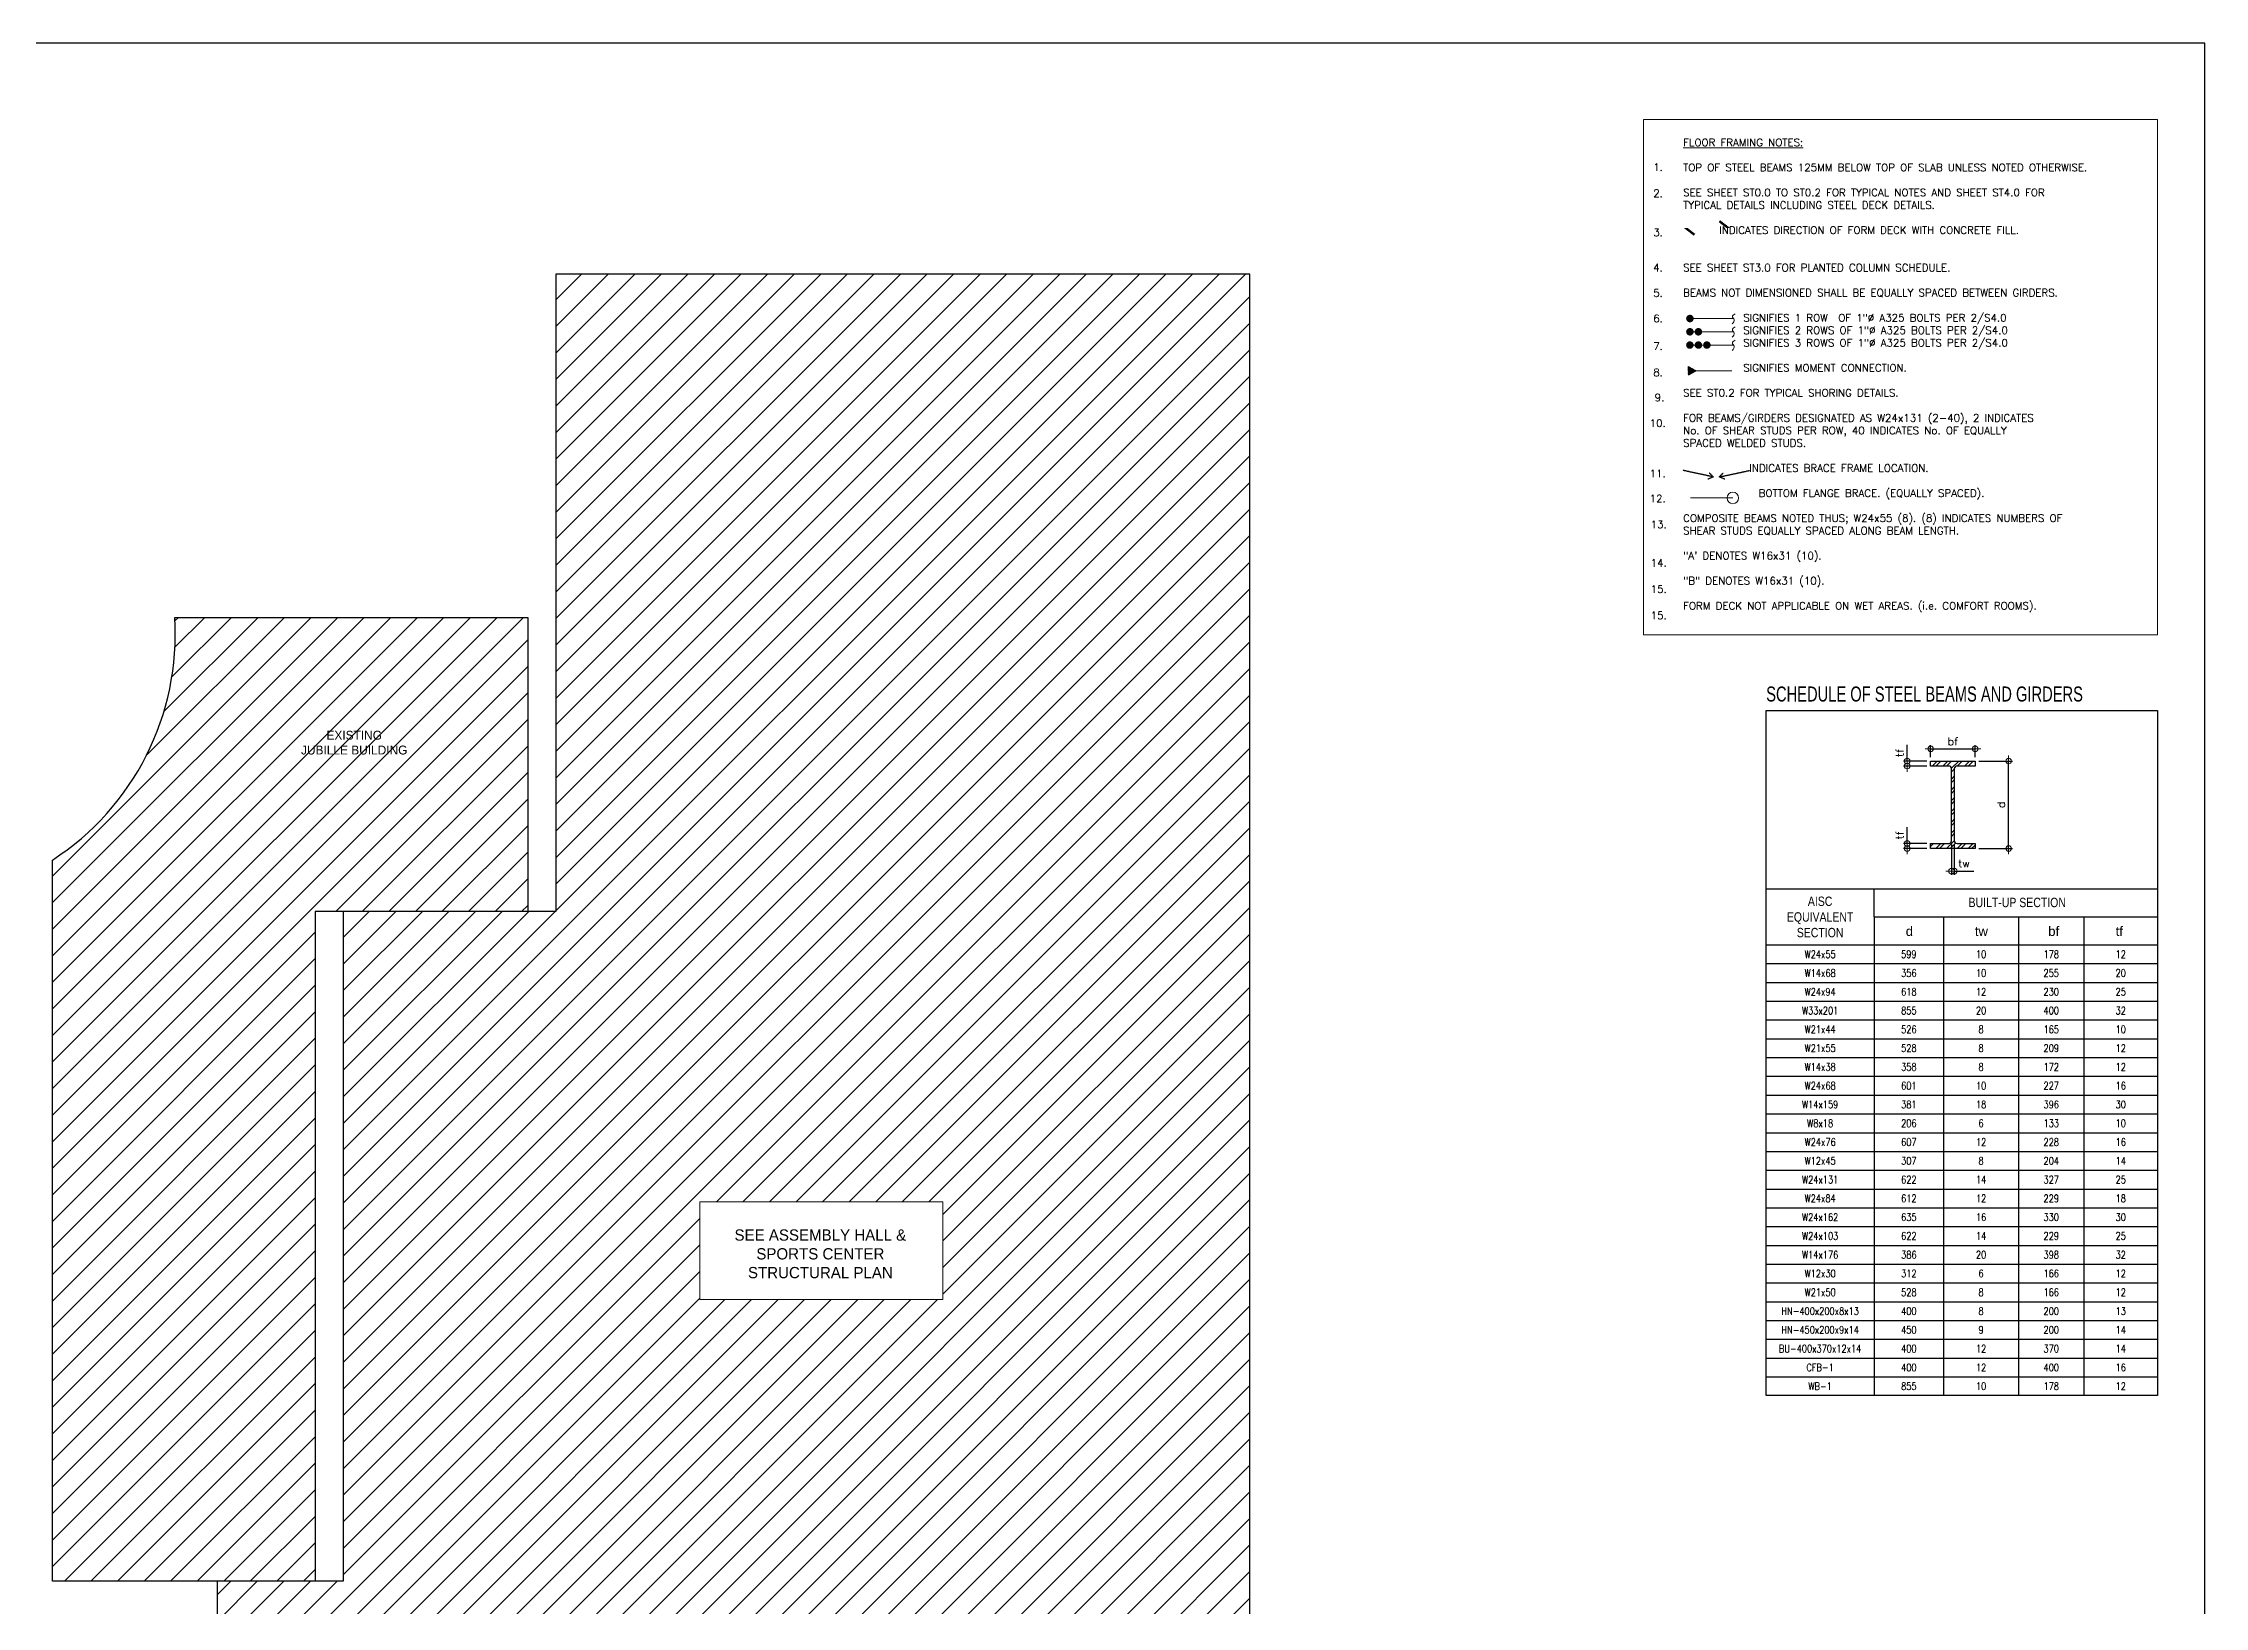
# Model space of a CAD drawing. Header units: millimetres. Extents: x 917308 to 1112116, y -16030 to 119854.
# Drawn here: x 997024 to 1112116, y 36602 to 119854 of the extents above; entities that cross this region are included whole.
import ezdxf
from ezdxf.enums import TextEntityAlignment as Align

# ---------------------------------------------------------------- set-up
doc = ezdxf.new("R2010")
doc.units = ezdxf.units.MM
doc.header["$MEASUREMENT"] = 0
doc.linetypes.add('HIDDEN', pattern=[0.375, 0.25, -0.125])
doc.linetypes.add('PHANTOM2', pattern=[1.25, 0.625, -0.125, 0.125, -0.125, 0.125, -0.125])
doc.layers.get('0').update_dxf_attribs({"lineweight": 0})
for name, color, linetype, lineweight in [('BOUNDARY', 2, 'Continuous', 30), ('HATCH', 8, 'Continuous', 5), ('S-ANNO-DIMS', 252, 'Continuous', 5), ('S-Anno-Symb', 143, 'PHANTOM2', 15), ('S-Anno-Text', 52, 'Continuous', 20), ('S-BRACE', 2, 'Continuous', 9), ('S-DETL-PATT', 9, 'Continuous', 9), ('TEXT', 2, 'Continuous', 20)]:
    doc.layers.add(name, color=color, linetype=linetype, lineweight=lineweight)
doc.layers.add('LINES', color=1, linetype='Continuous')
doc.layers.add('S-DETL-LN03', color=3, linetype='Continuous')
doc.styles.add('1', font='simplex.shx', dxfattribs={"width": 0.85, "height": 300})
doc.styles.add('MMTX$0$ESMX$0$X-OPTA1D', font='x-opta1d')
doc.styles.add('ROMANS1', font='ROMANS.shx', dxfattribs={"height": 0.09375})
doc.styles.add('SIMPLEX', font='SIMPLEX.shx', dxfattribs={"width": 1.1})
doc.styles.add('TITLE1', font='HELV.shx', dxfattribs={"height": 500})
doc.dimstyles.new('DIM_200', dxfattribs={"dimtxt": 400, "dimasz": 2, "dimexe": 200, "dimexo": 200, "dimgap": 200, "dimtad": 1, "dimdec": 0, "dimrnd": 1, "dimzin": 1, "dimdsep": 46, "dimtxsty": 'SIMPLEX', "dimblk1": 'ESCADIM_ARW', "dimblk2": 'ESCADIM_ARW', "dimsah": 1, "dimcen": 50, "dimclrd": 251, "dimclre": 251, "dimclrt": 52, "dimazin": 0, "dimtfac": 1, "dimtdec": 0, "dimtofl": 0, "dimtmove": 0, "dimatfit": 3, "dimldrblk": 'ESCADIM_ARW', "dimfxl": 1, "dimtolj": 1, "dimtzin": 0, "dimarcsym": 0})
doc.dimstyles.new('ESCA', dxfattribs={"dimtxt": 300, "dimasz": 1, "dimexe": 100, "dimexo": 100, "dimgap": 100, "dimtad": 1, "dimdec": 0, "dimrnd": 1, "dimdsep": 46, "dimtxsty": '1', "dimblk1": 'ESCADIM_ARW', "dimblk2": 'ESCADIM_ARW', "dimsah": 1, "dimcen": 50, "dimclrd": 256, "dimclre": 256, "dimclrt": 52, "dimadec": 0, "dimazin": 0, "dimtfac": 1, "dimtdec": 0, "dimtofl": 0, "dimtmove": 0, "dimatfit": 3, "dimldrblk": 'ESCADIM_ARW', "dimfxl": 1, "dimtolj": 1, "dimtzin": 0, "dimarcsym": 0})

# ---------------------------------------------------------------- blocks, each defined once
blk = doc.blocks.new('ESCADIM_ARW')
at = {"color": 7}
blk.add_line((-150, 0), (150, 0), dxfattribs=at)
blk.add_circle((0, 0), 75, dxfattribs=at)
blk = doc.blocks.new('*D54')
at = {"layer": 'Defpoints', "color": 0, "ltscale": 0.05, "transparency": 16777216}
for p in [(1099889, 82284), (1097521, 81633), (1099889, 81633)]:
    blk.add_point(p, dxfattribs=at)
at = {"layer": 'S-ANNO-DIMS', "color": 251, "lineweight": -2, "ltscale": 0.05, "transparency": 16777216}
for p, q in [((1097521, 81833), (1097521, 82484)), ((1097523, 82284), (1099887, 82284)), ((1099889, 81833), (1099889, 82484))]:
    blk.add_line(p, q, dxfattribs=at)
at = {"layer": 'S-ANNO-DIMS', "color": 251, "lineweight": -2, "ltscale": 0.05, "transparency": 16777216, "xscale": 2, "yscale": 2, "zscale": 2, "rotation": 180}
blk.add_blockref('ESCADIM_ARW', (1097521, 82284), dxfattribs=at)
at = {"layer": 'S-ANNO-DIMS', "color": 251, "lineweight": -2, "ltscale": 0.05, "transparency": 16777216, "xscale": 2, "yscale": 2, "zscale": 2}
blk.add_blockref('ESCADIM_ARW', (1099889, 82284), dxfattribs=at)
at = {"layer": 'S-ANNO-DIMS', "color": 52, "ltscale": 0.05, "transparency": 16777216, "insert": (1098705, 82684), "char_height": 400, "attachment_point": 5, "style": 'SIMPLEX'}
blk.add_mtext('\\A1;bf', dxfattribs=at)
blk = doc.blocks.new('*D55')
at = {"layer": 'Defpoints', "color": 0, "ltscale": 0.05, "transparency": 16777216}
for p in [(1099889, 81633), (1101674, 81633), (1099889, 76975)]:
    blk.add_point(p, dxfattribs=at)
at = {"layer": 'S-ANNO-DIMS', "color": 251, "lineweight": -2, "ltscale": 0.05, "transparency": 16777216}
for p, q in [((1100089, 81633), (1101874, 81633)), ((1101674, 76977), (1101674, 81631)), ((1100089, 76975), (1101874, 76975))]:
    blk.add_line(p, q, dxfattribs=at)
at = {"layer": 'S-ANNO-DIMS', "color": 251, "lineweight": -2, "ltscale": 0.05, "transparency": 16777216, "xscale": 2, "yscale": 2, "zscale": 2}
for p, rotation in [((1101674, 81633), 90), ((1101674, 76975), 270)]:
    blk.add_blockref('ESCADIM_ARW', p, dxfattribs=dict(at, rotation=rotation))
at = {"layer": 'S-ANNO-DIMS', "color": 52, "ltscale": 0.05, "transparency": 16777216, "insert": (1101274, 79304), "char_height": 400, "attachment_point": 5, "rotation": 90, "style": 'SIMPLEX'}
blk.add_mtext('\\A1;d', dxfattribs=at)
blk = doc.blocks.new('*D56')
at = {"layer": 'Defpoints', "color": 0, "ltscale": 0.05, "transparency": 16777216}
for p in [(1098631, 77386), (1098779, 77386), (1098779, 75775)]:
    blk.add_point(p, dxfattribs=at)
at = {"layer": 'S-ANNO-DIMS', "color": 251, "lineweight": -2, "ltscale": 0.05, "transparency": 16777216}
for p, q in [((1098631, 77186), (1098631, 75575)), ((1098779, 77186), (1098779, 75575)), ((1098629, 75775), (1098627, 75775)), ((1098781, 75775), (1099812, 75775))]:
    blk.add_line(p, q, dxfattribs=at)
at = {"layer": 'S-ANNO-DIMS', "color": 251, "lineweight": -2, "ltscale": 0.05, "transparency": 16777216, "xscale": 2, "yscale": 2, "zscale": 2}
blk.add_blockref('ESCADIM_ARW', (1098631, 75775), dxfattribs=at)
at = {"layer": 'S-ANNO-DIMS', "color": 251, "lineweight": -2, "ltscale": 0.05, "transparency": 16777216, "xscale": 2, "yscale": 2, "zscale": 2, "rotation": 180}
blk.add_blockref('ESCADIM_ARW', (1098779, 75775), dxfattribs=at)
at = {"layer": 'S-ANNO-DIMS', "color": 52, "ltscale": 0.05, "transparency": 16777216, "insert": (1099297, 76175), "char_height": 400, "attachment_point": 5, "style": 'SIMPLEX'}
blk.add_mtext('\\A1;tw', dxfattribs=at)
blk = doc.blocks.new('*D52')
at = {"layer": 'Defpoints', "color": 0, "ltscale": 0.05, "transparency": 16777216}
for p in [(1096268, 81633), (1097521, 81633), (1097521, 81366)]:
    blk.add_point(p, dxfattribs=at)
at = {"layer": 'S-ANNO-DIMS', "color": 251, "lineweight": -2, "ltscale": 0.05, "transparency": 16777216}
for p, q in [((1096268, 81635), (1096268, 82498)), ((1097321, 81633), (1096068, 81633)), ((1097321, 81366), (1096068, 81366)), ((1096268, 81364), (1096268, 81362))]:
    blk.add_line(p, q, dxfattribs=at)
at = {"layer": 'S-ANNO-DIMS', "color": 251, "lineweight": -2, "ltscale": 0.05, "transparency": 16777216, "xscale": 2, "yscale": 2, "zscale": 2}
for p, rotation in [((1096268, 81633), 270), ((1096268, 81366), 90)]:
    blk.add_blockref('ESCADIM_ARW', p, dxfattribs=dict(at, rotation=rotation))
at = {"layer": 'S-ANNO-DIMS', "color": 52, "ltscale": 0.05, "transparency": 16777216, "insert": (1095868, 82067), "char_height": 400, "attachment_point": 5, "rotation": 90, "style": 'SIMPLEX'}
blk.add_mtext('\\A1;tf', dxfattribs=at)
blk = doc.blocks.new('*D53')
at = {"layer": 'Defpoints', "color": 0, "ltscale": 0.05, "transparency": 16777216}
for p in [(1096268, 77242), (1097521, 77242), (1097521, 76975)]:
    blk.add_point(p, dxfattribs=at)
at = {"layer": 'S-ANNO-DIMS', "color": 251, "lineweight": -2, "ltscale": 0.05, "transparency": 16777216}
for p, q in [((1097321, 77242), (1096068, 77242)), ((1096268, 77244), (1096268, 78107)), ((1097321, 76975), (1096068, 76975)), ((1096268, 76973), (1096268, 76971))]:
    blk.add_line(p, q, dxfattribs=at)
at = {"layer": 'S-ANNO-DIMS', "color": 251, "lineweight": -2, "ltscale": 0.05, "transparency": 16777216, "xscale": 2, "yscale": 2, "zscale": 2}
for p, rotation in [((1096268, 77242), 270), ((1096268, 76975), 90)]:
    blk.add_blockref('ESCADIM_ARW', p, dxfattribs=dict(at, rotation=rotation))
at = {"layer": 'S-ANNO-DIMS', "color": 52, "ltscale": 0.05, "transparency": 16777216, "insert": (1095868, 77676), "char_height": 400, "attachment_point": 5, "rotation": 90, "style": 'SIMPLEX'}
blk.add_mtext('\\A1;tf', dxfattribs=at)

msp = doc.modelspace()

# ---------------------------------------------------------------- hatches: boundary and pattern name
at = {"layer": 'HATCH', "ltscale": 0.05}
h = msp.add_hatch(dxfattribs=at)
h.set_pattern_fill('ANSI31', color=252, scale=8000)
h.set_pattern_definition([(45, (408751.8, 153881.6), (-707.1068, 707.1068), [])])
h.paths.add_polyline_path([(1061268.83803, 107554.64777), (1024322.1567, 107554.64777), (1024322.1567, 73622.53533), (1013001.49348, 73622.53533), (1013001.49348, 37961.14559), (1006284.87156, 37961.14559), (1006284.87156, 8392.64134), (1015286.20591, 8392.64134), (1015286.20591, 4973.37652), (1061268.83803, 4973.37652)])
h.paths.add_polyline_path([(1031985.35881, 52959.81527), (1031985.35881, 58161.07273), (1044926.93507, 58161.07273), (1044926.93507, 52959.81527)], flags=16)
h = msp.add_hatch(dxfattribs=at)
h.set_pattern_fill('ANSI31', color=56, scale=8000, style=0)
h.set_pattern_definition([(45, (610877.7, 0), (-707.1068, 707.1068), [])])
edge = h.paths.add_edge_path()
edge.add_line((1022822.1567, 73622.53533), (1011501.49348, 73622.53533))
edge.add_line((1011501.49348, 73622.53533), (1011501.49348, 37961.14559))
edge.add_line((1011501.49348, 37961.14559), (997513.845, 37961.14559))
edge.add_line((997513.845, 37961.14559), (997513.845, 76361.2484))
edge.add_arc((989732.55912, 88383.33174), 14320.57603, 302.9129377887, 363.6077278857)
edge.add_line((1004024.75536, 89284.45585), (1022822.1567, 89284.45585))
edge.add_line((1022822.1567, 89284.45585), (1022822.1567, 73622.53533))
at = {"layer": 'S-Anno-Text'}
h = msp.add_hatch(color=1, dxfattribs=at)
h.paths.add_polyline_path([(1084612.4109, 102641.45814), (1084612.4109, 102408.57542), (1085033.56635, 102408.57542)])
h.paths.add_polyline_path([(1084612.4109, 102175.69271), (1085033.56635, 102408.57542), (1084612.4109, 102408.57542)])
at = {"layer": 'S-DETL-PATT'}
h = msp.add_hatch(dxfattribs=at)
h.set_pattern_fill('ANSI32', color=256, scale=1080, style=0)
h.set_pattern_definition([(45, (-576609.63, -14328.4), (-286.37825, 286.37825), []), (45, (-576418.7, -14328.4), (-286.37825, 286.37825), [])])
h.paths.add_polyline_path([(1099889.21839, 81632.89962), (1097520.92239, 81632.89962), (1097520.92239, 81365.89482), (1098486.52879, 81365.89482, -0.4142135624), (1098631.00399, 81221.41962), (1098631.00399, 77386.42602, -0.4142135624), (1098486.52879, 77241.95082), (1097520.92239, 77241.95082), (1097520.92239, 76974.94602), (1098705.07039, 76974.94602), (1099889.21839, 76974.94602), (1099889.21839, 77241.95082), (1098923.61199, 77241.95082, -0.4142135624), (1098779.13679, 77386.42602), (1098779.13679, 81221.41962, -0.4142135624), (1098923.61199, 81365.89482), (1099889.21839, 81365.89482)])

# ---------------------------------------------------------------- linework, layer by layer
at = {"ltscale": 0.05, "elevation": 0.00001}
msp.add_lwpolyline([(1031985.35881, 52959.81527), (1044926.93507, 52959.81527), (1044926.93507, 58161.07273), (1031985.35881, 58161.07273)], close=True, dxfattribs=at)
at = {"layer": 'BOUNDARY', "ltscale": 0.05, "elevation": 0}
msp.add_lwpolyline([(1006284.87156, 8392.64134), (1015286.20591, 8392.64134), (1015286.20591, 4973.37652), (1061268.83803, 4973.37652), (1061268.83803, 107554.64777), (1024322.1567, 107554.64777), (1024322.1567, 73622.53533), (1013001.49348, 73622.53533), (1013001.49348, 37961.14559), (1006284.87156, 37961.14559)], close=True, dxfattribs=at)
at = {"layer": 'BOUNDARY', "ltscale": 0.05, "elevation": 0.00001}
msp.add_lwpolyline([(1022822.1567, 73622.53533), (1011501.49348, 73622.53533), (1011501.49348, 37961.14559), (997513.845, 37961.14559), (997513.845, 76361.2484, 0.2712010963), (1004024.75536, 89284.45585), (1022822.1567, 89284.45585)], format="xyb", close=True, dxfattribs=at)
at = {"layer": 'Defpoints', "ltscale": 0.05, "elevation": 0.00004}
msp.add_lwpolyline([(917308.47518, -16029.97309), (1112115.9186, -16029.97309), (1112115.9186, 119854.23107), (917308.47518, 119854.23107)], close=True, dxfattribs=at)
at = {"layer": 'LINES', "color": 2, "linetype": 'Continuous', "lineweight": -3}
for p, q in [((1109600.61073, 74813.1549, 0.00004), (1088759.60231, 74813.1549, 0.00004)), ((1094510.60635, 73337.77394, 0.00004), (1094510.60635, 74813.1549, 0.00004)), ((1094510.60635, 73337.77394, 0.00004), (1109600.61073, 73337.77394, 0.00004)), ((1088759.60231, 71846.00407, 0.00004), (1109600.61073, 71846.00407, 0.00004))]:
    msp.add_line(p, q, dxfattribs=at)
at = {"layer": 'LINES', "linetype": 'Continuous', "lineweight": -3}
for p, q in [((1094510.60635, 73337.77394, 0.00004), (1094510.60635, 47846.00407, 0.00004)), ((1098210.93939, 73337.77394, 0.00004), (1098210.93939, 47846.00407, 0.00004)), ((1102202.69766, 73337.77394, 0.00004), (1102202.69766, 47846.00407, 0.00004)), ((1105680.52133, 73337.77394, 0.00004), (1105680.52133, 47846.00407, 0.00004)), ((1088759.60231, 70846.00407, 0.00004), (1109600.61073, 70846.00407, 0.00004)), ((1088759.60231, 69846.00407, 0.00004), (1109600.61073, 69846.00407, 0.00004)), ((1088759.60231, 68846.00407, 0.00004), (1109600.61073, 68846.00407, 0.00004)), ((1088759.60231, 67846.00407, 0.00004), (1109600.61073, 67846.00407, 0.00004)), ((1088759.60231, 66846.00407, 0.00004), (1109600.61073, 66846.00407, 0.00004)), ((1088759.60231, 65846.00407, 0.00004), (1109600.61073, 65846.00407, 0.00004)), ((1088759.60231, 64846.00407, 0.00004), (1109600.61073, 64846.00407, 0.00004)), ((1088759.60231, 63846.00407, 0.00004), (1109600.61073, 63846.00407, 0.00004)), ((1088759.60231, 62846.00407, 0.00004), (1109600.61073, 62846.00407, 0.00004)), ((1088759.60231, 61846.00407, 0.00004), (1109600.61073, 61846.00407, 0.00004)), ((1088759.60231, 60846.00407, 0.00004), (1109600.61073, 60846.00407, 0.00004)), ((1088759.60231, 59846.00407, 0.00004), (1109600.61073, 59846.00407, 0.00004)), ((1088759.60231, 58846.00407, 0.00004), (1109600.61073, 58846.00407, 0.00004)), ((1088759.60231, 57846.00407, 0.00004), (1109600.61073, 57846.00407, 0.00004)), ((1088759.60231, 56846.00407, 0.00004), (1109600.61073, 56846.00407, 0.00004)), ((1088759.60231, 55846.00407, 0.00004), (1109600.61073, 55846.00407, 0.00004)), ((1088759.60231, 54846.00407, 0.00004), (1109600.61073, 54846.00407, 0.00004)), ((1088759.60231, 53846.00407, 0.00004), (1109600.61073, 53846.00407, 0.00004)), ((1088759.60231, 52846.00407, 0.00004), (1109600.61073, 52846.00407, 0.00004)), ((1088759.60231, 51846.00407, 0.00004), (1109600.61073, 51846.00407, 0.00004)), ((1088759.60231, 50846.00407, 0.00004), (1109600.61073, 50846.00407, 0.00004)), ((1088759.60231, 49846.00407, 0.00004), (1109600.61073, 49846.00407, 0.00004)), ((1088759.60231, 48846.00407, 0.00004), (1109600.61073, 48846.00407, 0.00004))]:
    msp.add_line(p, q, dxfattribs=at)
at = {"layer": 'LINES', "color": 2, "linetype": 'Continuous', "lineweight": -3, "elevation": 0.00004}
msp.add_lwpolyline([(1088759.60231, 84328.79386), (1109600.61073, 84328.79386), (1109600.61073, 47846.00407), (1088759.60231, 47846.00407)], close=True, dxfattribs=at)
at = {"layer": 'S-Anno-Symb'}
for p, q in [((1085033.56635, 102408.57542, 0.00004), (1084612.4109, 102641.45814, 0.00004)), ((1084612.4109, 102641.45814, 0.00004), (1084612.4109, 102408.57542, 0.00004)), ((1085033.56635, 102408.57542, 0.00004), (1084612.4109, 102175.69271, 0.00004)), ((1084612.4109, 102175.69271, 0.00004), (1084612.4109, 102408.57542, 0.00004))]:
    msp.add_line(p, q, dxfattribs=at)
at = {"layer": 'S-Anno-Text', "color": 1}
for p, q in [((1087023.44598, 105195.35106, 0.00004), (1084701.8302, 105195.35106, 0.00004)), ((1087023.44598, 104489.18247, 0.00004), (1084701.8302, 104489.18247, 0.00004)), ((1087023.44598, 103783.01387, 0.00004), (1084701.8302, 103783.01387, 0.00004)), ((1084612.4109, 102641.45814, 0.00004), (1085033.56635, 102408.57542, 0.00004)), ((1086934.02668, 102408.57542, 0.00004), (1084612.4109, 102408.57542, 0.00004)), ((1084730.47874, 95641.23533, -213.47857), (1086985.84032, 95641.23533, -213.47857))]:
    msp.add_line(p, q, dxfattribs=at)
at = {"layer": 'S-Anno-Text', "elevation": 0.00004}
msp.add_lwpolyline([(1082231.22647, 115794.23109), (1109600.61073, 115794.23109), (1109600.61073, 88352.54902), (1082231.22647, 88352.54902)], close=True, dxfattribs=at)
at = {"layer": 'S-Anno-Text', "color": 2, "elevation": 0.00004}
msp.add_lwpolyline([(1086272.47566, 110379.14663, 124.998, 124.998, 0), (1086743.46379, 110016.60306, 0, 0, 0), (1084476.7824, 110016.60306, 124.998, 124.998, 0), (1084947.77054, 109654.05949, 124.998, 124.998, 0)], format="xyseb", dxfattribs=at)
at = {"layer": 'S-Anno-Text', "color": 1, "const_width": 200, "elevation": 0.00004}
for points in [[(1084601.8302, 105195.35106, 1), (1084801.8302, 105195.35106, 1)], [(1084601.8302, 104489.18247, 1), (1084801.8302, 104489.18247, 1)], [(1084601.8302, 103783.01387, 1), (1084801.8302, 103783.01387, 1)], [(1085053.99813, 104489.18247, 1), (1085253.99813, 104489.18247, 1)], [(1085053.99813, 103783.01387, 1), (1085253.99813, 103783.01387, 1)], [(1085506.16606, 103783.01387, 1), (1085706.16606, 103783.01387, 1)]]:
    msp.add_lwpolyline(points, format="xyb", close=True, dxfattribs=at)
at = {"layer": 'S-Anno-Text', "color": 1}
msp.add_circle((1086985.84032, 95641.23533, -213.47857), 308.79536, dxfattribs=at)
for points in [[(1087111.82695, 105454.39524, 0.00004), (1086962.34152, 105300.26027, 0.00004), (1087058.06012, 105134.47079, 0.00004), (1086954.36452, 104908.99475, 0.00004)], [(1087111.82695, 104748.22664, 0.00004), (1086962.34152, 104594.09168, 0.00004), (1087058.06012, 104428.30219, 0.00004), (1086954.36452, 104202.82615, 0.00004)], [(1087111.82695, 104042.05805, 0.00004), (1086962.34152, 103887.92308, 0.00004), (1087058.06012, 103722.1336, 0.00004), (1086954.36452, 103496.65756, 0.00004)]]:
    msp.add_spline(points, degree=3, dxfattribs=at)
at = {"layer": 'S-DETL-LN03', "elevation": 0.00004}
msp.add_lwpolyline([(1098705.07039, 76974.94602), (1097520.92239, 76974.94602), (1097520.92239, 77241.95082), (1098486.52879, 77241.95082, 0.4142135624), (1098631.00399, 77386.42602), (1098631.00399, 81221.41962, 0.4142135624), (1098486.52879, 81365.89482), (1097520.92239, 81365.89482), (1097520.92239, 81632.89962), (1099889.21839, 81632.89962), (1099889.21839, 81365.89482), (1098923.61199, 81365.89482, 0.4142135624), (1098779.13679, 81221.41962), (1098779.13679, 77386.42602, 0.4142135624), (1098923.61199, 77241.95082), (1099889.21839, 77241.95082), (1099889.21839, 76974.94602), (1098705.07039, 76974.94602)], format="xyb", dxfattribs=at)

# ---------------------------------------------------------------- texts
at = {"color": 7, "ltscale": 0.05, "width": 11058.6068377, "attachment_point": 5, "style": 'MMTX$0$ESMX$0$X-OPTA1D'}
for s, insert, char_height in [('EXISTING \\PJUBILLE BUILDING', (1013582.27446, 82610.86355, 0.00001), 473.4903139), ('SEE ASSEMBLY HALL & SPORTS CENTER STRUCTURAL PLAN', (1038403.14888, 55391.46351, 0.00001), 600)]:
    msp.add_mtext(s, dxfattribs=dict(at, insert=insert, char_height=char_height))
at = {"layer": 'S-Anno-Text', "style": 'ROMANS1'}
for s, p in [('1.', (1083261.64424, 113458.16934, 0.00004)), ('2.', (1083261.64424, 112060.60938, 0.00004)), ('3.', (1083261.64424, 109979.25839, 0.00004)), ('4.', (1083261.64424, 108103.91552, 0.00004)), ('5.', (1083261.64424, 106757.27503, 0.00004)), ('6.', (1083261.64424, 105398.24218, 0.00004)), ('7.', (1083261.64424, 103925.628, 0.00004)), ('8.', (1083261.64424, 102524.91603, 0.00004)), ('9.', (1083339.33581, 101193.72372, -106.73926)), ('10.', (1083417.02738, 99828.02154, -213.47857)), ('11.', (1083417.02738, 97145.23865, -213.47857)), ('12.', (1083417.02738, 95812.61408, -213.47857)), ('13.', (1083468.87075, 94428.15426, -213.47853)), ('14.', (1083468.87075, 92383.06736, -213.47853)), ('15.', (1083468.87075, 90985.84132, -213.47853)), ('15.', (1083468.87075, 89588.61527, -213.47853))]:
    msp.add_text(s, height=400, dxfattribs=at).set_placement(p, align=Align.TOP_RIGHT)
at = {"layer": 'S-Anno-Text', "attachment_point": 1}
for s, insert, char_height, width, style in [('\\A1;{\\L\\C1;FLOOR FRAMING NOTES:\\l \\P\\P}TOP OF STEEL BEAMS 125MM BELOW TOP OF SLAB UNLESS NOTED OTHERWISE.\\P\\PSEE SHEET ST0.0 TO ST0.2 FOR TYPICAL NOTES AND SHEET ST4.0 FOR \\PTYPICAL DETAILS INCLUDING STEEL DECK DETAILS. \\P\\P       INDICATES DIRECTION OF FORM DECK WITH CONCRETE FILL.\\P\\P\\PSEE SHEET ST3.0 FOR PLANTED COLUMN SCHEDULE. \\P\\PBEAMS NOT DIMENSIONED SHALL BE EQUALLY SPACED BETWEEN GIRDERS. \\P\\P^I^ISIGNIFIES 1 ROW  OF 1"%%C A325 BOLTS PER 2/S4.0\\P^I^ISIGNIFIES 2 ROWS OF 1"%%C A325 BOLTS PER 2/S4.0\\P^I^ISIGNIFIES 3 ROWS OF 1"%%C A325 BOLTS PER 2/S4.0\\P\\P^I^ISIGNIFIES MOMENT CONNECTION.\\P\\PSEE ST0.2 FOR TYPICAL SHORING DETAILS.\\P\\PFOR BEAMS/GIRDERS DESIGNATED AS W24x131 (2-40), 2 INDICATES\\PNo. OF SHEAR STUDS PER ROW, 40 INDICATES No. OF EQUALLY\\PSPACED WELDED STUDS.\\P\\P^I       INDICATES BRACE FRAME LOCATION.\\P\\P^I^I   BOTTOM FLANGE BRACE. (EQUALLY SPACED).\\P\\PCOMPOSITE BEAMS NOTED THUS; W24x55 (8). (8) INDICATES NUMBERS OF\\PSHEAR STUDS EQUALLY SPACED ALONG BEAM LENGTH.\\P\\P"A\' DENOTES W16x31 (10).\\P\\P"B" DENOTES W16x31 (10).\\P\\PFORM DECK NOT APPLICABLE ON WET AREAS. (i.e. COMFORT ROOMS).', (1084341.70085, 114771.45269, 0.00004), 400, 25187.5, 'ROMANS1'), ('{\\W0.7;SCHEDULE OF STEEL BEAMS AND GIRDERS}', (1088764.17319, 85602.82896, 0.00004), 800, 27388.9591982, 'TITLE1')]:
    msp.add_mtext(s, dxfattribs=dict(at, insert=insert, char_height=char_height, width=width, style=style))
at = {"layer": 'S-Anno-Text', "color": 7, "char_height": 500, "attachment_point": 5, "style": 'TITLE1'}
for s, insert, width in [('{\\W0.8;AISC EQUIVALENT SECTION}', (1091635.10433, 73329.57949, 0.00004), 4130.7408554), ('{\\W0.8;BUILT-UP SECTION}', (1102130.8452, 74100.72181, 0.00004), 8446.7631969), ('d', (1096388.1831, 72569.11015, 0.00004), 4130.7408554), ('tw', (1100222.53204, 72569.11015, 0.00004), 4130.7408554), ('bf', (1104072.16796, 72569.11015, 0.00004), 4130.7408554), ('tf', (1107565.67767, 72569.11015, 0.00004), 4130.7408554)]:
    msp.add_mtext(s, dxfattribs=dict(at, insert=insert, width=width))
at = {"layer": 'TEXT', "char_height": 400, "width": 22904.45084, "attachment_point": 5, "style": '1'}
for s, insert in [('\\A1;{\\W0.8;W24x55}', (1091635.10433, 71346.00407, 0.00004)), ('\\A1;{\\W0.8;599}', (1096360.77287, 71346.00407, 0.00004)), ('\\A1;{\\W0.8;10}', (1100206.81853, 71346.00407, 0.00004)), ('\\A1;{\\W0.8;178}', (1103941.60949, 71346.00407, 0.00004)), ('\\A1;{\\W0.8;12}', (1107640.56603, 71346.00407, 0.00004)), ('\\A1;{\\W0.8;W14x68}', (1091635.10433, 70346.00407, 0.00004)), ('\\A1;{\\W0.8;356}', (1096360.77287, 70346.00407, 0.00004)), ('\\A1;{\\W0.8;10}', (1100206.81853, 70346.00407, 0.00004)), ('\\A1;{\\W0.8;255}', (1103941.60949, 70346.00407, 0.00004)), ('\\A1;{\\W0.8;20}', (1107640.56603, 70346.00407, 0.00004)), ('\\A1;{\\W0.8;W24x94}', (1091635.10433, 69346.00407, 0.00004)), ('\\A1;{\\W0.8;618}', (1096360.77287, 69346.00407, 0.00004)), ('\\A1;{\\W0.8;12}', (1100206.81853, 69346.00407, 0.00004)), ('\\A1;{\\W0.8;230}', (1103941.60949, 69346.00407, 0.00004)), ('\\A1;{\\W0.8;25}', (1107640.56603, 69346.00407, 0.00004)), ('\\A1;{\\W0.8;W33x201}', (1091635.10433, 68346.00407, 0.00004)), ('\\A1;{\\W0.8;855}', (1096360.77287, 68346.00407, 0.00004)), ('\\A1;{\\W0.8;20}', (1100206.81853, 68346.00407, 0.00004)), ('\\A1;{\\W0.8;400}', (1103941.60949, 68346.00407, 0.00004)), ('\\A1;{\\W0.8;32}', (1107640.56603, 68346.00407, 0.00004)), ('\\A1;{\\W0.8;W21x44}', (1091635.10433, 67346.00407, 0.00004)), ('\\A1;{\\W0.8;526}', (1096360.77287, 67346.00407, 0.00004)), ('\\A1;{\\W0.8;8}', (1100206.81853, 67346.00407, 0.00004)), ('\\A1;{\\W0.8;165}', (1103941.60949, 67346.00407, 0.00004)), ('\\A1;{\\W0.8;10}', (1107640.56603, 67346.00407, 0.00004)), ('\\A1;{\\W0.8;W21x55}', (1091635.10433, 66346.00407, 0.00004)), ('\\A1;{\\W0.8;528}', (1096360.77287, 66346.00407, 0.00004)), ('\\A1;{\\W0.8;8}', (1100206.81853, 66346.00407, 0.00004)), ('\\A1;{\\W0.8;209}', (1103941.60949, 66346.00407, 0.00004)), ('\\A1;{\\W0.8;12}', (1107640.56603, 66346.00407, 0.00004)), ('\\A1;{\\W0.8;W14x38}', (1091635.10433, 65346.00407, 0.00004)), ('\\A1;{\\W0.8;W24x68}', (1091635.10433, 64346.00407, 0.00004)), ('\\A1;{\\W0.8;358}', (1096360.77287, 65346.00407, 0.00004)), ('\\A1;{\\W0.8;601}', (1096360.77287, 64346.00407, 0.00004)), ('\\A1;{\\W0.8;10}', (1100206.81853, 64346.00407, 0.00004)), ('\\A1;{\\W0.8;8}', (1100206.81853, 65346.00407, 0.00004)), ('\\A1;{\\W0.8;227}', (1103941.60949, 64346.00407, 0.00004)), ('\\A1;{\\W0.8;172}', (1103941.60949, 65346.00407, 0.00004)), ('\\A1;{\\W0.8;12}', (1107640.56603, 65346.00407, 0.00004)), ('\\A1;{\\W0.8;16}', (1107640.56603, 64346.00407, 0.00004)), ('\\A1;{\\W0.8;W14x159}', (1091635.10433, 63346.00407, 0.00004)), ('\\A1;{\\W0.8;381}', (1096360.77287, 63346.00407, 0.00004)), ('\\A1;{\\W0.8;18}', (1100206.81853, 63346.00407, 0.00004)), ('\\A1;{\\W0.8;396}', (1103941.60949, 63346.00407, 0.00004)), ('\\A1;{\\W0.8;30}', (1107640.56603, 63346.00407, 0.00004)), ('\\A1;{\\W0.8;W8x18}', (1091635.10433, 62346.00407, 0.00004)), ('\\A1;{\\W0.8;206}', (1096360.77287, 62346.00407, 0.00004)), ('\\A1;{\\W0.8;6}', (1100206.81853, 62346.00407, 0.00004)), ('\\A1;{\\W0.8;133}', (1103941.60949, 62346.00407, 0.00004)), ('\\A1;{\\W0.8;10}', (1107640.56603, 62346.00407, 0.00004)), ('\\A1;{\\W0.8;W24x76}', (1091635.10433, 61346.00407, 0.00004)), ('\\A1;{\\W0.8;607}', (1096360.77287, 61346.00407, 0.00004)), ('\\A1;{\\W0.8;12}', (1100206.81853, 61346.00407, 0.00004)), ('\\A1;{\\W0.8;228}', (1103941.60949, 61346.00407, 0.00004)), ('\\A1;{\\W0.8;16}', (1107640.56603, 61346.00407, 0.00004)), ('\\A1;{\\W0.8;W12x45}', (1091635.10433, 60346.00407, 0.00004)), ('\\A1;{\\W0.8;307}', (1096360.77287, 60346.00407, 0.00004)), ('\\A1;{\\W0.8;8}', (1100206.81853, 60346.00407, 0.00004)), ('\\A1;{\\W0.8;204}', (1103941.60949, 60346.00407, 0.00004)), ('\\A1;{\\W0.8;14}', (1107640.56603, 60346.00407, 0.00004)), ('\\A1;{\\W0.8;W24x131}', (1091635.10433, 59346.00407, 0.00004)), ('\\A1;{\\W0.8;622}', (1096360.77287, 59346.00407, 0.00004)), ('\\A1;{\\W0.8;14}', (1100206.81853, 59346.00407, 0.00004)), ('\\A1;{\\W0.8;327}', (1103941.60949, 59346.00407, 0.00004)), ('\\A1;{\\W0.8;25}', (1107640.56603, 59346.00407, 0.00004)), ('\\A1;{\\W0.8;W24x162}', (1091635.10433, 57346.00407, 0.00004)), ('\\A1;{\\W0.8;W24x84}', (1091635.10433, 58346.00407, 0.00004)), ('\\A1;{\\W0.8;612}', (1096360.77287, 58346.00407, 0.00004)), ('\\A1;{\\W0.8;635}', (1096360.77287, 57346.00407, 0.00004)), ('\\A1;{\\W0.8;12}', (1100206.81853, 58346.00407, 0.00004)), ('\\A1;{\\W0.8;16}', (1100206.81853, 57346.00407, 0.00004)), ('\\A1;{\\W0.8;229}', (1103941.60949, 58346.00407, 0.00004)), ('\\A1;{\\W0.8;330}', (1103941.60949, 57346.00407, 0.00004)), ('\\A1;{\\W0.8;30}', (1107640.56603, 57346.00407, 0.00004)), ('\\A1;{\\W0.8;18}', (1107640.56603, 58346.00407, 0.00004)), ('\\A1;{\\W0.8;W24x103}', (1091635.10433, 56346.00407, 0.00004)), ('\\A1;{\\W0.8;622}', (1096360.77287, 56346.00407, 0.00004)), ('\\A1;{\\W0.8;14}', (1100206.81853, 56346.00407, 0.00004)), ('\\A1;{\\W0.8;229}', (1103941.60949, 56346.00407, 0.00004)), ('\\A1;{\\W0.8;25}', (1107640.56603, 56346.00407, 0.00004)), ('\\A1;{\\W0.8;W14x176}', (1091635.10433, 55346.00407, 0.00004)), ('\\A1;{\\W0.8;386}', (1096360.77287, 55346.00407, 0.00004)), ('\\A1;{\\W0.8;20}', (1100206.81853, 55346.00407, 0.00004)), ('\\A1;{\\W0.8;398}', (1103941.60949, 55346.00407, 0.00004)), ('\\A1;{\\W0.8;32}', (1107640.56603, 55346.00407, 0.00004)), ('\\A1;{\\W0.8;W12x30}', (1091635.10433, 54346.00407, 0.00004)), ('\\A1;{\\W0.8;312}', (1096360.77287, 54346.00407, 0.00004)), ('\\A1;{\\W0.8;6}', (1100206.81853, 54346.00407, 0.00004)), ('\\A1;{\\W0.8;166}', (1103941.60949, 54346.00407, 0.00004)), ('\\A1;{\\W0.8;12}', (1107640.56603, 54346.00407, 0.00004)), ('\\A1;{\\W0.8;W21x50}', (1091635.10433, 53346.00407, 0.00004)), ('\\A1;{\\W0.8;528}', (1096360.77287, 53346.00407, 0.00004)), ('\\A1;{\\W0.8;8}', (1100206.81853, 53346.00407, 0.00004)), ('\\A1;{\\W0.8;166}', (1103941.60949, 53346.00407, 0.00004)), ('\\A1;{\\W0.8;12}', (1107640.56603, 53346.00407, 0.00004)), ('\\A1;{\\W0.8;HN-400x200x8x13}', (1091635.10433, 52346.00407, 0.00004)), ('\\A1;{\\W0.8;400}', (1096360.77287, 52346.00407, 0.00004)), ('\\A1;{\\W0.8;8}', (1100206.81853, 52346.00407, 0.00004)), ('\\A1;{\\W0.8;200}', (1103941.60949, 52346.00407, 0.00004)), ('\\A1;{\\W0.8;13}', (1107640.56603, 52346.00407, 0.00004)), ('\\A1;{\\W0.8;HN-450x200x9x14}', (1091635.10433, 51346.00407, 0.00004)), ('\\A1;{\\W0.8;450}', (1096360.77287, 51346.00407, 0.00004)), ('\\A1;{\\W0.8;9}', (1100206.81853, 51346.00407, 0.00004)), ('\\A1;{\\W0.8;200}', (1103941.60949, 51346.00407, 0.00004)), ('\\A1;{\\W0.8;14}', (1107640.56603, 51346.00407, 0.00004)), ('\\A1;{\\W0.8;BU-400x370x12x14}', (1091635.10433, 50346.00407, 0.00004)), ('\\A1;{\\W0.8;CFB-1}', (1091635.10433, 49346.00407, 0.00004)), ('\\A1;\\pxt26;{\\W0.8;400}', (1096360.77287, 50346.00407, 0.00004)), ('\\A1;{\\W0.8;400}', (1096360.77287, 49346.00407, 0.00004)), ('\\A1;{\\W0.8;12}', (1100206.81853, 50346.00407, 0.00004)), ('\\A1;{\\W0.8;12}', (1100206.81853, 49346.00407, 0.00004)), ('\\A1;{\\W0.8;370}', (1103941.60949, 50346.00407, 0.00004)), ('\\A1;{\\W0.8;400}', (1103941.60949, 49346.00407, 0.00004)), ('\\A1;{\\W0.8;14}', (1107640.56603, 50346.00407, 0.00004)), ('\\A1;{\\W0.8;16}', (1107640.56603, 49346.00407, 0.00004)), ('\\A1;{\\W0.8;WB-1}', (1091635.10433, 48346.00407, 0.00004)), ('\\A1;{\\W0.8;855}', (1096360.77287, 48346.00407, 0.00004)), ('\\A1;{\\W0.8;10}', (1100206.81853, 48346.00407, 0.00004)), ('\\A1;{\\W0.8;178}', (1103941.60949, 48346.00407, 0.00004)), ('\\A1;{\\W0.8;12}', (1107640.56603, 48346.00407, 0.00004))]:
    msp.add_mtext(s, dxfattribs=dict(at, insert=insert))

# ---------------------------------------------------------------- dimensions: what is measured, and where the dimension line sits
at = {"layer": 'S-ANNO-DIMS', "ltscale": 0.05}
for base, p1, p2, text, picture, middle in [((1099889.21839, 82283.92489, 0.00004), (1097520.92239, 81632.89962, 0.00004), (1099889.21839, 81632.89962, 0.00004), 'bf', '*D54', (1098705.07039, 82683.92489, 0.00004)), ((1098779.13679, 75774.94539, 0.00004), (1098631.00399, 77386.42602, 0.00004), (1098779.13679, 77386.42602, 0.00004), 'tw', '*D56', (1099297.4225, 76174.94539, 0.00004))]:
    dim = msp.add_linear_dim(base=base, p1=p1, p2=p2, text=text, dimstyle='DIM_200', dxfattribs=at)
    dim.commit()
    dim.dimension.update_dxf_attribs({"geometry": picture, "text_midpoint": middle})
for base, p1, p2, text, picture, middle in [((1096268.24293, 81632.89962, 0.00004), (1097520.92239, 81365.89482, 0.00004), (1097520.92239, 81632.89962, 0.00004), 'tf', '*D52', (1095868.24293, 82067.37581, 0.00004)), ((1101674.08862, 81632.89962, 0.00004), (1099889.21839, 76974.94602, 0.00004), (1099889.21839, 81632.89962, 0.00004), 'd', '*D55', (1101274.08862, 79303.92282, 0.00004)), ((1096268.24293, 77241.95082, 0.00004), (1097520.92239, 76974.94602, 0.00004), (1097520.92239, 77241.95082, 0.00004), 'tf', '*D53', (1095868.24293, 77676.42701, 0.00004))]:
    dim = msp.add_linear_dim(base=base, p1=p1, p2=p2, angle=90, text=text, dimstyle='DIM_200', dxfattribs=at)
    dim.commit()
    dim.dimension.update_dxf_attribs({"geometry": picture, "text_midpoint": middle})

# ---------------------------------------------------------------- leaders
at = {"layer": 'S-BRACE', "linetype": 'HIDDEN'}
for points in [[(1085942.49859, 96760.91983, -213.47857), (1084328.45344, 97109.31617, -213.47857)], [(1086271.43275, 96760.91983, -213.47857), (1087885.4779, 97109.31617, -213.47857)]]:
    msp.add_leader(points, dimstyle='ESCA', override={"dimasz": 250, "dimldrblk": 'Open90'}, dxfattribs=at)

doc.saveas('drawing.dxf')
